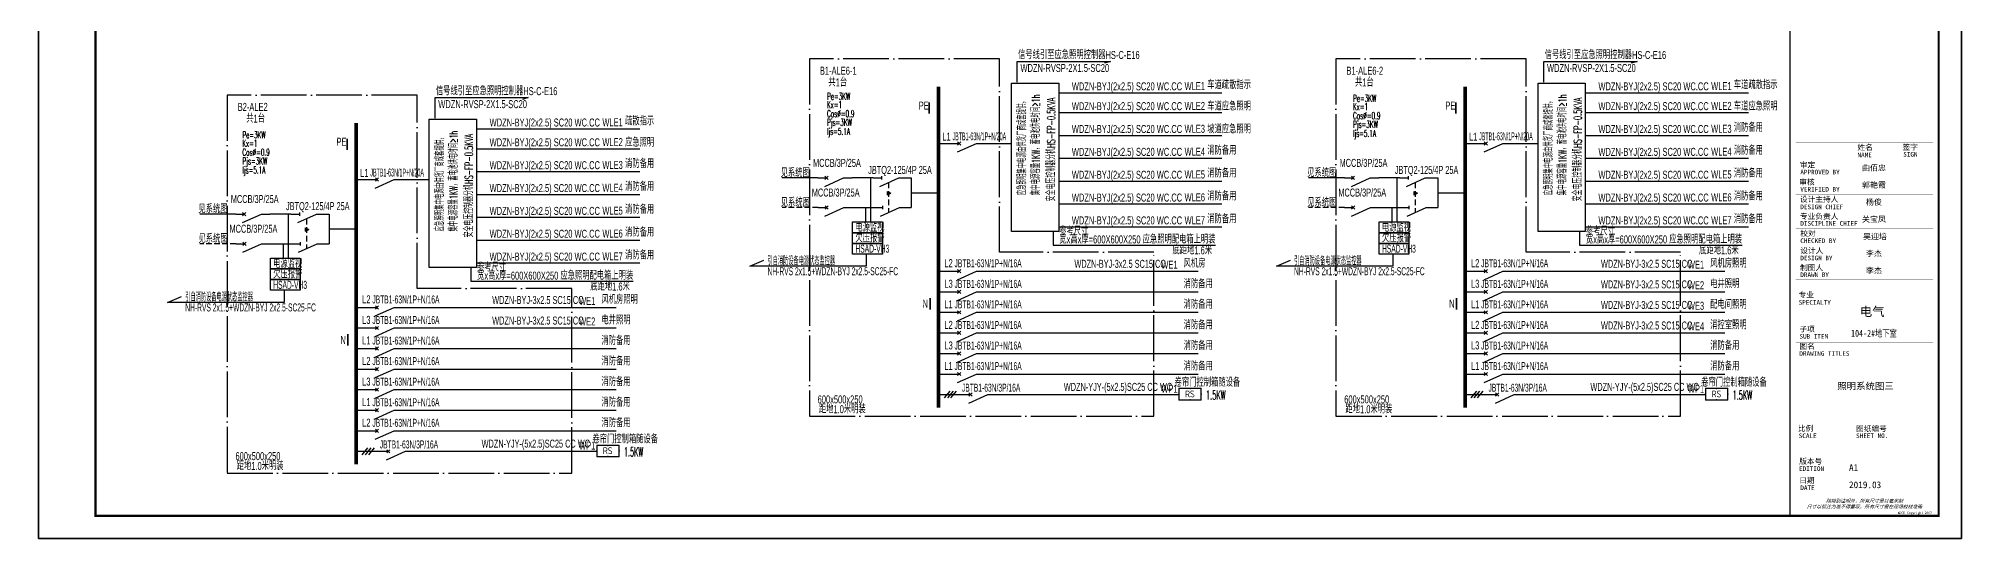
# Model space of a CAD drawing. Extents: x 776418 to 2076422, y -1170708 to 498544.
# Drawn here: x 1159593 to 1243693, y -759105 to -737211 of the extents above; entities that cross this region are included whole.
import ezdxf
from ezdxf.enums import TextEntityAlignment as Align

# ---------------------------------------------------------------- set-up
doc = ezdxf.new("R2010")
doc.units = 0
doc.header["$LTSCALE"] = 1000
doc.header["$MEASUREMENT"] = 0
for name, pattern in [('CONTINOUS', [0]), ('DASH', [0.35, 0.25, -0.1]), ('DOTE', [2.42, 2, -0.2, 0.02, -0.2]), ('HIDDEN', [0.375, 0.25, -0.125])]:
    doc.linetypes.add(name, pattern=pattern)
doc.layers.get('0').update_dxf_attribs({"linetype": 'CONTINUOUS'})
for name, color, linetype in [('D-TEXT', 7, 'CONTINUOUS'), ('DIM-动力', 3, 'CONTINUOUS'), ('DQ', 255, 'CONTINOUS'), ('EL-1', 4, 'DASH'), ('EL-TEXT', 3, 'CONTINUOUS'), ('EQUIP-消防', 80, 'CONTINUOUS'), ('PUB_TEXT', 255, 'CONTINUOUS'), ('SHEET_LINE', 6, 'CONTINUOUS'), ('SHEET_TEXT', 7, 'CONTINUOUS'), ('SIG_TEXT', 7, 'CONTINUOUS'), ('TEL_SYMB', 3, 'CONTINUOUS'), ('TEL_TEXT', 3, 'CONTINUOUS'), ('TEL_TITLE', 7, 'CONTINUOUS'), ('WIRE', 4, 'CONTINUOUS'), ('WIRE-动力', 2, 'CONTINUOUS'), ('WIRE-照明', 1, 'CONTINUOUS'), ('WIRE-通讯', 4, 'CONTINUOUS'), ('XT', 6, 'CONTINUOUS'), ('字', 7, 'CONTINUOUS')]:
    doc.layers.add(name, color=color, linetype=linetype)
doc.styles.add('_COMPLEX', font='ROS', dxfattribs={"width": 0.6, "bigfont": 'JD'})
doc.styles.add('_HZTXT', font='txt.shx', dxfattribs={"width": 0.8, "bigfont": 'HZTXT.shx'})
doc.styles.add('_JD', font='ros.shx', dxfattribs={"width": 0.8, "bigfont": 'JD.shx'})
doc.styles.add('_TEL_DIM', font='SIMPLEX', dxfattribs={"width": 0.7, "height": 3.5, "bigfont": 'HZTXT'})
doc.styles.add('B', font='ros.shx', dxfattribs={"width": 0.8, "bigfont": 'jd.shx'})
doc.styles.add('DIM_FONT', font='SIMPLEX', dxfattribs={"width": 0.7, "bigfont": 'GBCBIG'})
doc.styles.get("Standard").update_dxf_attribs({"font": 'gbenor.shx', "bigfont": 'gbcbig.shx'})
doc.styles.add('华文细黑', font='STXIHEI.TTF')

# ---------------------------------------------------------------- blocks, each defined once
blk = doc.blocks.new('A$C00115E70')
at = {"layer": 'WIRE-通讯', "ltscale": 0.001}
blk.add_lwpolyline([(-84100, 59400), (0, 59400), (0, 0), (-84100, 0)], close=True, dxfattribs=at)
blk = doc.blocks.new('WDCE Copyright200X')
at = {"const_width": 0.016}
blk.add_lwpolyline([(-10.6, 1.26, 1), (-11.4, 1.26, 1)], format="xyb", close=True, dxfattribs=at)
at = {"style": '华文细黑'}
for s, p in [('WDCE ', (-11.46, 0.5)), ('     Copyright ', (-3.51, 0.5))]:
    blk.add_text(s, height=1, dxfattribs=at).set_placement(p, align=Align.BOTTOM_RIGHT)
blk.add_text('c', height=0.6, dxfattribs=at).set_placement((-11.04, 1.35), align=Align.MIDDLE_CENTER)
blk.add_attdef('200X', text='', height=1, dxfattribs=at).set_placement((-0.45, 0.5), align=Align.BOTTOM_RIGHT)
blk = doc.blocks.new('A$C51FB5BAD')
at = {"layer": 'SHEET_LINE', "const_width": 50}
blk.add_lwpolyline([(-6500, -57400), (0, -57400), (0, -6150), (-6500, -6150)], close=True, dxfattribs=at)
at = {"layer": 'SHEET_LINE', "const_width": 5}
for points in [[(-6250, -47074), (-250, -47074), (-250, -41074), (-6250, -41074), (-6250, -47074)], [(-3750, -41074), (-3750, -47074)], [(-2000, -41074), (-2000, -47074)], [(-6250, -41824), (-250, -41824)], [(-6250, -42574), (-250, -42574)], [(-6250, -43324), (-250, -43324)], [(-6250, -44074), (-250, -44074)], [(-6250, -44824), (-250, -44824)], [(-6250, -45574), (-250, -45574)], [(-6250, -46324), (-250, -46324)], [(-6250, -47550), (-250, -47550), (-250, -56400), (-6250, -56400), (-6250, -47550)], [(-6250, -49050), (-250, -49050)], [(-6250, -49800), (-250, -49800)], [(-6250, -53400), (-250, -53400)], [(-3750, -53400), (-3750, -54800)], [(-6250, -54800), (-250, -54800)], [(-6250, -55600), (-250, -55600)]]:
    blk.add_lwpolyline(points, dxfattribs=at)
at = {"layer": 'SHEET_TEXT', "xscale": 100, "yscale": 100, "zscale": 100}
blk.add_blockref('WDCE Copyright200X', (-250, -57400), dxfattribs=at).add_auto_attribs({'200X': '2007'})
at = {"layer": 'SHEET_TEXT', "style": '华文细黑'}
for s, height, p in [('姓名', 240, (-3550, -41153)), ('签字', 240, (-1581, -41143)), ('审定', 240, (-6073, -41919)), ('NAME', 200, (-3550, -41504)), ('SIGN', 200, (-1550, -41480)), ('审核', 240, (-6095, -42671)), ('APPROVED BY', 200, (-6050, -42256)), ('设计主持人', 240, (-6068, -43424)), ('VERIFIED BY', 200, (-6050, -43009)), ('专业负责人', 240, (-6067, -44174)), ('DESIGN CHIEF', 200, (-6050, -43781)), ('DISCIPLINE CHIEF', 200, (-6050, -44502)), ('校对', 240, (-6050, -44924)), ('CHECKED BY', 200, (-6050, -45263)), ('设计人', 240, (-6050, -45674)), ('DESIGN BY', 200, (-6050, -46017)), ('制图人', 240, (-6061, -46424)), ('DRAWN BY', 200, (-6050, -46750)), ('专业', 240, (-6123, -47607)), ('SPECIALTY', 200, (-6123, -47962)), ('SUB ITEM', 200, (-6088, -49450)), ('子项', 240, (-6088, -49108)), ('DRAWING TITLES', 200, (-6091, -50200)), ('图名', 240, (-6091, -49859)), ('比例', 240, (-6156, -53458)), ('SCALE', 200, (-6119, -53800)), ('SHEET NO.', 200, (-3610, -53800)), ('图纸编号', 240, (-3610, -53468)), ('版本号', 240, (-6100, -54897)), ('EDITION', 200, (-6106, -55239)), ('日期', 240, (-6100, -55732)), ('DATE', 200, (-6050, -56074))]:
    blk.add_text(s, height=height, dxfattribs=at).set_placement(p, align=Align.TOP_LEFT)
at = {"layer": 'SHEET_TEXT', "style": '华文细黑', "oblique": 20}
for s, p in [('尺寸以标注为准不得量取，所有尺寸需在现场校核准确', (-3250, -57000)), ('除特别注明外，所有尺寸是以毫米制', (-3250, -56750))]:
    blk.add_text(s, height=150, dxfattribs=at).set_placement(p, align=Align.MIDDLE_CENTER)
at = {"layer": '字', "style": '华文细黑'}
for s, p in [('A1', (-3921, -55441)), ('2019.03', (-3921, -56193))]:
    blk.add_text(s, height=296.2, dxfattribs=at).set_placement(p)
at = {"layer": '字', "insert": (-2908, -48482), "char_height": 400, "width": 78154.16, "attachment_point": 5, "style": '华文细黑'}
blk.add_mtext('电气', dxfattribs=at)
blk = doc.blocks.new('M_M7')
for p, q in [((-0.25, -0.2), (0, -0.75)), ((-0.047, -0.297), (0.047, -0.203)), ((-0.047, -0.203), (0.047, -0.297))]:
    blk.add_line(p, q)
for points in [[(0, 0), (0, -0.25)], [(0, -0.75), (0, -1)]]:
    blk.add_lwpolyline(points)
at = {"width": 0.8, "flags": 9}
blk.add_attdef('S', (0.25, -0.5), '', height=0.2, dxfattribs=at)
blk = doc.blocks.new('M_M8')
for p, q in [((-0.25, -0.2), (0, -0.75)), ((0.05, -0.25), (-0.05, -0.25))]:
    blk.add_line(p, q)
for points in [[(0, 0), (0, -0.25)], [(0, -0.75), (0, -1)]]:
    blk.add_lwpolyline(points)
at = {"style": 'DIM_FONT', "width": 0.8, "flags": 9}
blk.add_attdef('S', (0.25, -0.5), '', height=0.2, dxfattribs=at)
blk = doc.blocks.new('$equip$00002770')
for p, q in [((-0.65, 0.65), (-0.65, 0)), ((0.65, 0.65), (-0.65, 0.65)), ((-0.65, 0), (0.65, 0)), ((0.65, 0), (0.65, 0.65))]:
    blk.add_line(p, q)
at = {"const_width": 0.06}
blk.add_lwpolyline([(-0.65, 0.65), (-0.65, 0), (0.65, 0), (0.65, 0.65), (-0.65, 0.65), (-0.65, 0)], dxfattribs=at)
for p in [(-0.65, 0.33), (0, 0.65), (0, 0), (0.65, 0.33)]:
    blk.add_point(p)
at = {"color": 7}
blk.add_attdef('$TEXT$', text='', height=0.4, dxfattribs=at).set_placement((-0.01, 0.34), align=Align.MIDDLE_CENTER)
at = {"color": 7, "flags": 1}
for tag, height, p in [('A', 0.00002, (0, 0)), ('B', 0.4, (0.9, 0.25))]:
    blk.add_attdef(tag, text='', height=height, dxfattribs=at).set_placement(p, align=Align.MIDDLE_CENTER)

msp = doc.modelspace()

# ---------------------------------------------------------------- linework, layer by layer
at = {"color": 0, "linetype": 'DOTE'}
for p, q in [((1201623, -738110), (1193309, -738110)), ((1193309, -738110), (1193309, -753752)), ((1201623, -746573), (1201623, -738110)), ((1224651, -738110), (1216337, -738110)), ((1216337, -738110), (1216337, -753752)), ((1224651, -746573), (1224651, -738110)), ((1176161, -739694), (1167847, -739694)), ((1167847, -739694), (1167847, -756235)), ((1176161, -748157), (1176161, -739694)), ((1208373, -746573), (1201623, -746573)), ((1208373, -753752), (1208373, -746573)), ((1231401, -746573), (1224651, -746573)), ((1231401, -753752), (1231401, -746573)), ((1182912, -748157), (1176161, -748157)), ((1182912, -756235), (1182912, -748157)), ((1193309, -753752), (1208373, -753752)), ((1216337, -753752), (1231401, -753752)), ((1167847, -756235), (1182912, -756235))]:
    msp.add_line(p, q, dxfattribs=at)
at = {"color": 1, "linetype": 'Continuous', "const_width": 72.9}
for points in [[(1198550, -740009), (1198550, -740506)], [(1221578, -740009), (1221578, -740506)], [(1173088, -741592), (1173088, -742089)], [(1198585, -748569), (1198585, -749079)], [(1221613, -748569), (1221613, -749079)], [(1173124, -750153), (1173124, -750663)]]:
    msp.add_lwpolyline(points, dxfattribs=at)
at = {"layer": 'DIM-动力', "ltscale": 0.001}
msp.add_lwpolyline([(1159593, -759105), (1243693, -759105), (1243693, -699705), (1159593, -699705)], close=True, dxfattribs=at)
at = {"layer": 'EL-1'}
for p, q in [((1193687, -744615), (1192113, -744615)), ((1216715, -744615), (1215141, -744615)), ((1168226, -746198), (1166652, -746198))]:
    msp.add_line(p, q, dxfattribs=at)
at = {"layer": 'PUB_TEXT'}
for p, q in [((1203963, -745660), (1203963, -746260)), ((1226991, -745660), (1226991, -746260)), ((1203963, -746260), (1211066, -746260)), ((1226991, -746260), (1234094, -746260)), ((1178502, -747243), (1178502, -747843)), ((1178502, -747843), (1185605, -747843))]:
    msp.add_line(p, q, dxfattribs=at)
at = {"layer": 'TEL_SYMB'}
for points in [[(1204213, -739167), (1204213, -745660), (1202146, -745660), (1202146, -739167)], [(1227241, -739167), (1227241, -745660), (1225174, -745660), (1225174, -739167)], [(1178752, -740751), (1178752, -747243), (1176685, -747243), (1176685, -740751)]]:
    msp.add_lwpolyline(points, close=True, dxfattribs=at)
at = {"layer": 'TEL_TITLE'}
msp.add_lwpolyline([(1159593, -759105), (1243693, -759105), (1243693, -699705), (1159593, -699705)], close=True, dxfattribs=at)
at = {"layer": 'TEL_TITLE', "const_width": 100}
msp.add_lwpolyline([(1162093, -758105), (1242693, -758105), (1242693, -700705), (1162093, -700705)], close=True, dxfattribs=at)
at = {"layer": 'WIRE', "color": 6}
for p, q in [((1190701, -747186), (1191317, -746919)), ((1195793, -747186), (1190701, -747186)), ((1213729, -747186), (1214345, -746919)), ((1218821, -747186), (1213729, -747186)), ((1165240, -748770), (1165856, -748503)), ((1170332, -748770), (1165240, -748770))]:
    msp.add_line(p, q, dxfattribs=at)
at = {"layer": 'WIRE-动力'}
for p, q in [((1199449, -752655), (1199201, -752948)), ((1199589, -752655), (1199341, -752948)), ((1199729, -752655), (1199481, -752948)), ((1222477, -752655), (1222229, -752948)), ((1222617, -752655), (1222369, -752948)), ((1222757, -752655), (1222509, -752948)), ((1173988, -755138), (1173740, -755432)), ((1174128, -755138), (1173880, -755432)), ((1174268, -755138), (1174020, -755432))]:
    msp.add_line(p, q, dxfattribs=at)
at = {"layer": 'WIRE-照明'}
for p, q in [((1202396, -739124), (1202396, -738215)), ((1206475, -738215), (1206220, -738301)), ((1225424, -739124), (1225424, -738215)), ((1229503, -738215), (1229248, -738301)), ((1176935, -740708), (1176935, -739799)), ((1181014, -739799), (1180759, -739885)), ((1204213, -739588), (1211348, -739588)), ((1227241, -739588), (1234376, -739588)), ((1204213, -740456), (1211348, -740456)), ((1227241, -740456), (1234376, -740456)), ((1178752, -741171), (1185887, -741171)), ((1204213, -741456), (1211348, -741456)), ((1227241, -741456), (1234376, -741456)), ((1178752, -742039), (1185887, -742039)), ((1198952, -741807), (1199484, -741807)), ((1200659, -741807), (1202146, -741807)), ((1204213, -742456), (1211348, -742456)), ((1221980, -741807), (1222512, -741807)), ((1223687, -741807), (1225174, -741807)), ((1227241, -742456), (1234376, -742456)), ((1173491, -743391), (1174023, -743391)), ((1175198, -743391), (1176685, -743391)), ((1178752, -743040), (1185887, -743040)), ((1197404, -743315), (1197764, -743315)), ((1197764, -743315), (1197764, -744615)), ((1220432, -743315), (1220792, -743315)), ((1220792, -743315), (1220792, -744615)), ((1178752, -744040), (1185887, -744040)), ((1196712, -743912), (1196712, -744059)), ((1196712, -743912), (1196871, -743985)), ((1196712, -744059), (1196871, -743985)), ((1197764, -743965), (1198952, -743965)), ((1204213, -743457), (1211348, -743457)), ((1219740, -743912), (1219740, -744059)), ((1219740, -743912), (1219899, -743985)), ((1219740, -744059), (1219899, -743985)), ((1220792, -743965), (1221980, -743965)), ((1227241, -743457), (1234376, -743457)), ((1171942, -744899), (1172303, -744899)), ((1172303, -744899), (1172303, -746198)), ((1178752, -745041), (1185887, -745041)), ((1197400, -744615), (1197764, -744615)), ((1204213, -744457), (1211348, -744457)), ((1220428, -744615), (1220792, -744615)), ((1227241, -744457), (1234376, -744457)), ((1171250, -745496), (1171250, -745643)), ((1171250, -745496), (1171410, -745569)), ((1171250, -745643), (1171410, -745569)), ((1172303, -745549), (1173491, -745549)), ((1204213, -745457), (1211348, -745457)), ((1227241, -745457), (1234376, -745457)), ((1171939, -746198), (1172303, -746198)), ((1178752, -746041), (1185887, -746041)), ((1178752, -747041), (1185887, -747041)), ((1198952, -747401), (1199484, -747401)), ((1200659, -747401), (1210315, -747401)), ((1221980, -747401), (1222512, -747401)), ((1223687, -747401), (1233343, -747401)), ((1198952, -748301), (1199484, -748301)), ((1200659, -748301), (1210315, -748301)), ((1221980, -748301), (1222512, -748301)), ((1223687, -748301), (1233343, -748301)), ((1173491, -748985), (1174023, -748985)), ((1175198, -748985), (1184854, -748985)), ((1198952, -749201), (1199484, -749201)), ((1200659, -749201), (1210315, -749201)), ((1221980, -749201), (1222512, -749201)), ((1223687, -749201), (1233343, -749201)), ((1173491, -749885), (1174023, -749885)), ((1175198, -749885), (1184854, -749885)), ((1198952, -750101), (1199484, -750101)), ((1200659, -750101), (1210315, -750101)), ((1221980, -750101), (1222512, -750101)), ((1223687, -750101), (1233343, -750101)), ((1173491, -750785), (1174023, -750785)), ((1175198, -750785), (1184854, -750785)), ((1198952, -751001), (1199484, -751001)), ((1200659, -751001), (1210315, -751001)), ((1221980, -751001), (1222512, -751001)), ((1223687, -751001), (1233343, -751001)), ((1173491, -751685), (1174023, -751685)), ((1175198, -751685), (1184854, -751685)), ((1173491, -752585), (1174023, -752585)), ((1175198, -752585), (1184854, -752585)), ((1198952, -751901), (1199484, -751901)), ((1200659, -751901), (1210315, -751901)), ((1221980, -751901), (1222512, -751901)), ((1223687, -751901), (1233343, -751901)), ((1173491, -753485), (1174023, -753485)), ((1175198, -753485), (1184854, -753485)), ((1198952, -752801), (1199484, -752801)), ((1198952, -752801), (1200356, -752801)), ((1201293, -752801), (1209467, -752801)), ((1221980, -752801), (1222512, -752801)), ((1221980, -752801), (1223384, -752801)), ((1224321, -752801), (1232496, -752801)), ((1173491, -754385), (1174023, -754385)), ((1175198, -754385), (1184854, -754385)), ((1173491, -755285), (1174023, -755285)), ((1173491, -755285), (1174895, -755285)), ((1175832, -755285), (1184006, -755285))]:
    msp.add_line(p, q, dxfattribs=at)
at = {"layer": 'WIRE-照明', "linetype": 'Continuous'}
for p, q in [((1193680, -743315), (1192108, -743315)), ((1196091, -743315), (1195180, -743315)), ((1216708, -743315), (1215136, -743315)), ((1219119, -743315), (1218208, -743315)), ((1168219, -744899), (1166647, -744899)), ((1170630, -744899), (1169719, -744899)), ((1195187, -744615), (1196123, -744615)), ((1218215, -744615), (1219151, -744615)), ((1169726, -746198), (1170662, -746198))]:
    msp.add_line(p, q, dxfattribs=at)
at = {"layer": 'WIRE-照明', "linetype": 'HIDDEN'}
for p, q in [((1196773, -743517), (1196773, -744830)), ((1219801, -743517), (1219801, -744830)), ((1171312, -745100), (1171312, -746414))]:
    msp.add_line(p, q, dxfattribs=at)
at = {"layer": 'WIRE-照明'}
for points in [[(1202396, -738215), (1206475, -738215)], [(1225424, -738215), (1229503, -738215)], [(1176935, -739799), (1181014, -739799)]]:
    msp.add_lwpolyline(points, dxfattribs=at)
at = {"layer": 'WIRE-照明', "const_width": 160}
for points in [[(1198952, -739325), (1198952, -753367)], [(1221980, -739325), (1221980, -753367)], [(1173491, -740909), (1173491, -755850)]]:
    msp.add_lwpolyline(points, dxfattribs=at)
at = {"layer": 'XT'}
for p, q in [((1195973, -743315), (1195973, -745246)), ((1219002, -743315), (1219002, -745246)), ((1170512, -744899), (1170512, -746830)), ((1195770, -745246), (1195770, -744615)), ((1218798, -745246), (1218798, -744615)), ((1170309, -746830), (1170309, -746198)), ((1195793, -746650), (1195793, -747186)), ((1218821, -746650), (1218821, -747186)), ((1170332, -748233), (1170332, -748770))]:
    msp.add_line(p, q, dxfattribs=at)
for points in [[(1195198, -745246), (1196498, -745246), (1196498, -745714), (1195198, -745714)], [(1195198, -745714), (1196498, -745714), (1196498, -746182), (1195198, -746182)], [(1218226, -745246), (1219526, -745246), (1219526, -745714), (1218226, -745714)], [(1218226, -745714), (1219526, -745714), (1219526, -746182), (1218226, -746182)], [(1195198, -746182), (1196498, -746182), (1196498, -746650), (1195198, -746650)], [(1218226, -746182), (1219526, -746182), (1219526, -746650), (1218226, -746650)], [(1169737, -746830), (1171036, -746830), (1171036, -747298), (1169737, -747298)], [(1169737, -747298), (1171036, -747298), (1171036, -747766), (1169737, -747766)], [(1169737, -747766), (1171036, -747766), (1171036, -748233), (1169737, -748233)]]:
    msp.add_lwpolyline(points, close=True, dxfattribs=at)

# ---------------------------------------------------------------- block references
msp.add_blockref('A$C51FB5BAD', (1242693, -700705))
at = {"layer": 'DQ', "xscale": 1500, "yscale": 1500, "zscale": 1500, "rotation": 90}
for name, p in [('M_M7', (1199484, -741807)), ('M_M7', (1222512, -741807)), ('M_M7', (1174023, -743391)), ('M_M7', (1193680, -743315)), ('M_M8', (1196091, -743315)), ('M_M7', (1216708, -743315)), ('M_M8', (1219119, -743315)), ('M_M7', (1168219, -744899)), ('M_M8', (1170630, -744899)), ('M_M7', (1193687, -744615)), ('M_M8', (1196123, -744615)), ('M_M7', (1216715, -744615)), ('M_M8', (1219151, -744615)), ('M_M7', (1168226, -746198)), ('M_M8', (1170662, -746198)), ('M_M7', (1199484, -747401)), ('M_M7', (1222512, -747401)), ('M_M7', (1199484, -748301)), ('M_M7', (1222512, -748301)), ('M_M7', (1174023, -748985)), ('M_M7', (1199484, -749201)), ('M_M7', (1222512, -749201)), ('M_M7', (1174023, -749885)), ('M_M7', (1199484, -750101)), ('M_M7', (1222512, -750101)), ('M_M7', (1174023, -750785)), ('M_M7', (1199484, -751001)), ('M_M7', (1222512, -751001)), ('M_M7', (1174023, -751685)), ('M_M7', (1199484, -751901)), ('M_M7', (1222512, -751901)), ('M_M7', (1174023, -752585)), ('M_M7', (1174023, -753485)), ('M_M7', (1199981, -752801)), ('M_M7', (1223009, -752801)), ('M_M7', (1174023, -754385)), ('M_M7', (1174520, -755285))]:
    msp.add_blockref(name, p, dxfattribs=at)
at = {"layer": 'EQUIP-消防', "xscale": 750, "yscale": 750, "zscale": 750}
for p in [(1209955, -753029), (1232983, -753029), (1184494, -755513)]:
    msp.add_blockref('$equip$00002770', p, dxfattribs=at).add_auto_attribs({'$TEXT$': 'RS'})
at = {"layer": 'WIRE-通讯', "ltscale": 0.001}
msp.add_blockref('A$C00115E70', (1243693, -759105), dxfattribs=at)

# ---------------------------------------------------------------- texts
at = {"layer": 'D-TEXT', "style": '_HZTXT', "width": 0.45}
for p in [(1210653, -753024), (1233681, -753024), (1185192, -755508)]:
    msp.add_text('1.5KW', height=400, dxfattribs=at).set_placement(p)
at = {"layer": 'EL-TEXT', "style": '华文细黑'}
msp.add_text('照明系统图三', height=294, dxfattribs=at).set_placement((1238260, -752576))
at = {"layer": 'PUB_TEXT', "style": '_HZTXT'}
for s, width, p in [('集中电源容量1KW，蓄电池供电时间≥1h', 0.5, (1203386, -744076)), ('安全电压控制器分机HS-FP-0.5KVA ', 0.55, (1204054, -744343)), ('集中电源容量1KW，蓄电池供电时间≥1h', 0.5, (1226414, -744076)), ('安全电压控制器分机HS-FP-0.5KVA ', 0.55, (1227082, -744343)), ('应急照明集中电源由供货厂商成套提供，', 0.5, (1202786, -744076)), ('应急照明集中电源由供货厂商成套提供，', 0.5, (1225814, -744076)), ('集中电源容量1KW，蓄电池供电时间≥1h', 0.5, (1177925, -745660)), ('安全电压控制器分机HS-FP-0.5KVA ', 0.55, (1178593, -745927)), ('应急照明集中电源由供货厂商成套提供，', 0.5, (1177325, -745660))]:
    msp.add_text(s, height=350, rotation=90, dxfattribs=dict(at, width=width)).set_placement(p)
at = {"layer": 'SHEET_TEXT', "style": '华文细黑'}
msp.add_text('吴迎培', height=250, dxfattribs=at).set_placement((1239385, -745758), align=Align.TOP_LEFT)
for tag, p in [('曲佰忠', (1239862, -742750)), ('郭艳霞', (1239862, -743500)), ('杨俊', (1239862, -744250)), ('关宝凤', (1239862, -745000)), ('李杰', (1239862, -746500)), ('李杰', (1239862, -747250))]:
    msp.add_attdef(tag, text='', height=250, dxfattribs=at).set_placement(p, align=Align.TOP_CENTER)
at = {"layer": 'SIG_TEXT', "style": '_TEL_DIM', "width": 0.5}
for s, p in [('Pe=3KW', (1194076, -739894)), ('Kx=1', (1194076, -740262)), ('Pe=3KW', (1217080, -739980)), ('Kx=1', (1217080, -740348)), ('Cos%%C=0.9', (1194076, -740653)), ('Pjs=3KW', (1194076, -741036)), ('Cos%%C=0.9', (1217080, -740739)), ('Pjs=3KW', (1217080, -741122)), ('Pe=3KW', (1168509, -741583)), ('Kx=1', (1168509, -741951)), ('Ijs=5.1A', (1194076, -741434)), ('Ijs=5.1A', (1217080, -741520)), ('Cos%%C=0.9', (1168509, -742342)), ('Pjs=3KW', (1168509, -742725)), ('Ijs=5.1A', (1168509, -743123))]:
    msp.add_text(s, height=300, dxfattribs=at).set_placement(p)
at = {"layer": 'TEL_TEXT', "ltscale": 2}
for s, style, width, p in [('信号线引至应急照明控制器HS-C-E16 ', '_COMPLEX', 0.7, (1202434, -738110)), ('WDZN-RVSP-2X1.5-SC20', '_COMPLEX', 0.7, (1202539, -738679)), ('信号线引至应急照明控制器HS-C-E16 ', '_COMPLEX', 0.7, (1225462, -738110)), ('WDZN-RVSP-2X1.5-SC20', '_COMPLEX', 0.7, (1225567, -738679)), ('B1-ALE6-1', '_COMPLEX', 0.7, (1193768, -738799)), ('WDZN-BYJ(2x2.5) SC20 WC.CC', '_COMPLEX', 0.7, (1204785, -739483)), ('WLE1', '_COMPLEX', 0.7, (1209716, -739472)), ('车道疏散指示', '_COMPLEX', 0.7, (1210708, -739424)), ('B1-ALE6-2', '_COMPLEX', 0.7, (1216796, -738799)), ('WDZN-BYJ(2x2.5) SC20 WC.CC', '_COMPLEX', 0.7, (1227813, -739483)), ('WLE1', '_COMPLEX', 0.7, (1232744, -739472)), ('车道疏散指示', '_COMPLEX', 0.7, (1233736, -739424)), ('B2-ALE2', '_COMPLEX', 0.7, (1168307, -740383)), ('信号线引至应急照明控制器HS-C-E16 ', '_COMPLEX', 0.7, (1176972, -739694)), ('WDZN-RVSP-2X1.5-SC20', '_COMPLEX', 0.7, (1177078, -740263)), ('WDZN-BYJ(2x2.5) SC20 WC.CC', '_COMPLEX', 0.7, (1204785, -740351)), ('WLE2', '_COMPLEX', 0.7, (1209716, -740340)), ('车道应急照明', '_COMPLEX', 0.7, (1210708, -740360)), ('WDZN-BYJ(2x2.5) SC20 WC.CC', '_COMPLEX', 0.7, (1227813, -740351)), ('WLE2', '_COMPLEX', 0.7, (1232744, -740340)), ('车道应急照明', '_COMPLEX', 0.7, (1233736, -740360)), ('WDZN-BYJ(2x2.5) SC20 WC.CC', '_COMPLEX', 0.7, (1179324, -741066)), ('WLE1', '_COMPLEX', 0.7, (1184254, -741056)), ('疏散指示', '_COMPLEX', 0.7, (1185246, -741008)), ('消防备用', '_COMPLEX', 0.7, (1233736, -741293)), ('WDZN-BYJ(2x2.5) SC20 WC.CC', '_COMPLEX', 0.7, (1179324, -741934)), ('WLE2', '_COMPLEX', 0.7, (1184254, -741924)), ('应急照明', '_COMPLEX', 0.7, (1185246, -741944)), ('L1', '_COMPLEX', 0.7, (1199122, -741687)), ('JBTB1-63N/1P+N/20A', '_COMPLEX', 0.4, (1199566, -741671)), ('WDZN-BYJ(2x2.5) SC20 WC.CC', '_COMPLEX', 0.7, (1204785, -741351)), ('WLE3', '_COMPLEX', 0.7, (1209716, -741341)), ('坡道应急照明', '_COMPLEX', 0.7, (1210708, -741360)), ('L1', '_COMPLEX', 0.7, (1222150, -741687)), ('JBTB1-63N/1P+N/20A', '_COMPLEX', 0.4, (1222594, -741671)), ('WDZN-BYJ(2x2.5) SC20 WC.CC', '_COMPLEX', 0.7, (1227813, -741351)), ('WLE3', '_COMPLEX', 0.7, (1232744, -741341)), ('WDZN-BYJ(2x2.5) SC20 WC.CC', '_COMPLEX', 0.7, (1179324, -742935)), ('WLE3', '_COMPLEX', 0.7, (1184254, -742924)), ('消防备用', '_COMPLEX', 0.7, (1185246, -742876)), ('MCCB/3P/25A', '_JD', 0.55, (1193466, -742833)), ('WDZN-BYJ(2x2.5) SC20 WC.CC', '_COMPLEX', 0.7, (1204785, -742351)), ('WLE4', '_COMPLEX', 0.7, (1209716, -742341)), ('消防备用', '_COMPLEX', 0.7, (1210708, -742293)), ('MCCB/3P/25A', '_JD', 0.55, (1216494, -742833)), ('WDZN-BYJ(2x2.5) SC20 WC.CC', '_COMPLEX', 0.7, (1227813, -742351)), ('WLE4', '_COMPLEX', 0.7, (1232744, -742341)), ('消防备用', '_COMPLEX', 0.7, (1233736, -742293)), ('L1', '_COMPLEX', 0.7, (1173661, -743270)), ('JBTB1-63N/1P+N/20A', '_COMPLEX', 0.4, (1174105, -743255)), ('WDZN-BYJ(2x2.5) SC20 WC.CC', '_COMPLEX', 0.7, (1204785, -743352)), ('WLE5', '_COMPLEX', 0.7, (1209716, -743341)), ('消防备用', '_COMPLEX', 0.7, (1210708, -743293)), ('WDZN-BYJ(2x2.5) SC20 WC.CC', '_COMPLEX', 0.7, (1227813, -743352)), ('WLE5', '_COMPLEX', 0.7, (1232744, -743341)), ('消防备用', '_COMPLEX', 0.7, (1233736, -743293)), ('MCCB/3P/25A', '_JD', 0.55, (1168005, -744417)), ('WDZN-BYJ(2x2.5) SC20 WC.CC', '_COMPLEX', 0.7, (1179324, -743935)), ('WLE4', '_COMPLEX', 0.7, (1184254, -743925)), ('消防备用', '_COMPLEX', 0.7, (1185246, -743877)), ('MCCB/3P/25A', '_JD', 0.55, (1193412, -744132)), ('WDZN-BYJ(2x2.5) SC20 WC.CC', '_COMPLEX', 0.7, (1204785, -744352)), ('WLE6', '_COMPLEX', 0.7, (1209716, -744342)), ('消防备用', '_COMPLEX', 0.7, (1210708, -744294)), ('MCCB/3P/25A', '_JD', 0.55, (1216440, -744132)), ('WDZN-BYJ(2x2.5) SC20 WC.CC', '_COMPLEX', 0.7, (1227813, -744352)), ('WLE6', '_COMPLEX', 0.7, (1232744, -744342)), ('消防备用', '_COMPLEX', 0.7, (1233736, -744294)), ('WDZN-BYJ(2x2.5) SC20 WC.CC', '_COMPLEX', 0.7, (1179324, -744935)), ('WLE5', '_COMPLEX', 0.7, (1184254, -744925)), ('消防备用', '_COMPLEX', 0.7, (1185246, -744877)), ('WDZN-BYJ(2x2.5) SC20 WC.CC', '_COMPLEX', 0.7, (1204785, -745352)), ('WLE7', '_COMPLEX', 0.7, (1209716, -745342)), ('消防备用', '_COMPLEX', 0.7, (1210708, -745294)), ('WDZN-BYJ(2x2.5) SC20 WC.CC', '_COMPLEX', 0.7, (1227813, -745352)), ('WLE7', '_COMPLEX', 0.7, (1232744, -745342)), ('消防备用', '_COMPLEX', 0.7, (1233736, -745294)), ('MCCB/3P/25A', '_JD', 0.55, (1167950, -745716)), ('WDZN-BYJ(2x2.5) SC20 WC.CC', '_COMPLEX', 0.7, (1179324, -745936)), ('WLE6', '_COMPLEX', 0.7, (1184254, -745926)), ('消防备用', '_COMPLEX', 0.7, (1185246, -745877)), ('欠压报警', '_COMPLEX', 0.7, (1195321, -746126, 37)), ('电源监视', '_COMPLEX', 0.7, (1195317, -745671, 37)), ('参考尺寸', '_COMPLEX', 0.7, (1204232, -745826, 0)), ('宽x高x厚=600X600X250 应急照明配电箱上明装 ', '_COMPLEX', 0.7, (1204239, -746184, 0)), ('欠压报警', '_COMPLEX', 0.7, (1218349, -746126, 37)), ('电源监视', '_COMPLEX', 0.7, (1218345, -745671, 37)), ('参考尺寸', '_COMPLEX', 0.7, (1227260, -745826, 0)), ('宽x高x厚=600X600X250 应急照明配电箱上明装 ', '_COMPLEX', 0.7, (1227267, -746184, 0)), ('WDZN-BYJ(2x2.5) SC20 WC.CC', '_COMPLEX', 0.7, (1179324, -746936)), ('WLE7', '_COMPLEX', 0.7, (1184254, -746926)), ('消防备用', '_COMPLEX', 0.7, (1185246, -746878)), ('引自消防设备电源状态监控器 ', '_COMPLEX', 0.5, (1191474, -747135)), ('HSAD-VH3', '_COMPLEX', 0.5, (1195321, -746588)), ('底距地1.6米', '_COMPLEX', 0.7, (1209188, -746663, 0)), ('引自消防设备电源状态监控器 ', '_COMPLEX', 0.5, (1214502, -747135)), ('HSAD-VH3', '_COMPLEX', 0.5, (1218349, -746588)), ('底距地1.6米', '_COMPLEX', 0.7, (1232216, -746663, 0)), ('欠压报警', '_COMPLEX', 0.7, (1169859, -747710, 37)), ('电源监视', '_COMPLEX', 0.7, (1169856, -747255, 37)), ('参考尺寸', '_COMPLEX', 0.7, (1178771, -747410, 0)), ('宽x高x厚=600X600X250 应急照明配电箱上明装 ', '_COMPLEX', 0.7, (1178777, -747768, 0)), ('NH-RVS 2x1.5+WDZN-BYJ 2x2.5-SC25-FC ', '_COMPLEX', 0.5, (1191474, -747577)), ('L2', '_COMPLEX', 0.7, (1199212, -747224)), ('JBTB1-63N/1P+N/16A', '_COMPLEX', 0.5, (1199656, -747229)), ('WDZN-BYJ-3x2.5 SC15 CC', '_COMPLEX', 0.6, (1204898, -747252)), ('WE1', '_COMPLEX', 0.7, (1208698, -747290)), ('风机房', '_COMPLEX', 0.7, (1209674, -747238)), ('NH-RVS 2x1.5+WDZN-BYJ 2x2.5-SC25-FC ', '_COMPLEX', 0.5, (1214502, -747577)), ('L2', '_COMPLEX', 0.7, (1222240, -747224)), ('JBTB1-63N/1P+N/16A', '_COMPLEX', 0.5, (1222684, -747229)), ('WDZN-BYJ-3x2.5 SC15 CC', '_COMPLEX', 0.6, (1227926, -747252)), ('WE1', '_COMPLEX', 0.7, (1231726, -747290)), ('风机房照明', '_COMPLEX', 0.7, (1232703, -747238)), ('引自消防设备电源状态监控器 ', '_COMPLEX', 0.5, (1166013, -748719)), ('HSAD-VH3', '_COMPLEX', 0.5, (1169860, -748172)), ('L2', '_COMPLEX', 0.7, (1173750, -748807)), ('JBTB1-63N/1P+N/16A', '_COMPLEX', 0.5, (1174195, -748812)), ('WDZN-BYJ-3x2.5 SC15 CC', '_COMPLEX', 0.6, (1179437, -748836)), ('底距地1.6米', '_COMPLEX', 0.7, (1183726, -748246, 0)), ('风机房照明', '_COMPLEX', 0.7, (1184213, -748822)), ('L3', '_COMPLEX', 0.7, (1199212, -748124)), ('JBTB1-63N/1P+N/16A', '_COMPLEX', 0.5, (1199656, -748129)), ('消防备用', '_COMPLEX', 0.7, (1209674, -748138)), ('L3', '_COMPLEX', 0.7, (1222240, -748124)), ('JBTB1-63N/1P+N/16A', '_COMPLEX', 0.5, (1222684, -748129)), ('WDZN-BYJ-3x2.5 SC15 CC', '_COMPLEX', 0.6, (1227926, -748152)), ('电井照明', '_COMPLEX', 0.7, (1232703, -748138)), ('NH-RVS 2x1.5+WDZN-BYJ 2x2.5-SC25-FC ', '_COMPLEX', 0.5, (1166013, -749161)), ('WE1', '_COMPLEX', 0.7, (1183237, -748874)), ('L1', '_COMPLEX', 0.7, (1199212, -749024)), ('JBTB1-63N/1P+N/16A', '_COMPLEX', 0.5, (1199656, -749029)), ('消防备用', '_COMPLEX', 0.7, (1209674, -749038)), ('L1', '_COMPLEX', 0.7, (1222240, -749024)), ('JBTB1-63N/1P+N/16A', '_COMPLEX', 0.5, (1222684, -749029)), ('WDZN-BYJ-3x2.5 SC15 CC', '_COMPLEX', 0.6, (1227926, -749052)), ('配电间照明', '_COMPLEX', 0.7, (1232703, -749038)), ('L3', '_COMPLEX', 0.7, (1173750, -749707)), ('JBTB1-63N/1P+N/16A', '_COMPLEX', 0.5, (1174195, -749712)), ('WDZN-BYJ-3x2.5 SC15 CC', '_COMPLEX', 0.6, (1179437, -749736)), ('电井照明', '_COMPLEX', 0.7, (1184213, -749722)), ('L2', '_COMPLEX', 0.7, (1199212, -749924)), ('JBTB1-63N/1P+N/16A', '_COMPLEX', 0.5, (1199656, -749929)), ('消防备用', '_COMPLEX', 0.7, (1209674, -749938)), ('L2', '_COMPLEX', 0.7, (1222240, -749924)), ('JBTB1-63N/1P+N/16A', '_COMPLEX', 0.5, (1222684, -749929)), ('WDZN-BYJ-3x2.5 SC15 CC', '_COMPLEX', 0.6, (1227926, -749952)), ('消控室照明', '_COMPLEX', 0.7, (1232703, -749938)), ('L1', '_COMPLEX', 0.7, (1173750, -750607)), ('JBTB1-63N/1P+N/16A', '_COMPLEX', 0.5, (1174195, -750612)), ('消防备用', '_COMPLEX', 0.7, (1184213, -750622)), ('L3', '_COMPLEX', 0.7, (1199212, -750824)), ('JBTB1-63N/1P+N/16A', '_COMPLEX', 0.5, (1199656, -750829)), ('消防备用', '_COMPLEX', 0.7, (1209674, -750838)), ('L3', '_COMPLEX', 0.7, (1222240, -750824)), ('JBTB1-63N/1P+N/16A', '_COMPLEX', 0.5, (1222684, -750829)), ('消防备用', '_COMPLEX', 0.7, (1232703, -750838)), ('L2', '_COMPLEX', 0.7, (1173750, -751507)), ('JBTB1-63N/1P+N/16A', '_COMPLEX', 0.5, (1174195, -751512)), ('消防备用', '_COMPLEX', 0.7, (1184213, -751522)), ('L1', '_COMPLEX', 0.7, (1199212, -751724)), ('JBTB1-63N/1P+N/16A', '_COMPLEX', 0.5, (1199656, -751729)), ('消防备用', '_COMPLEX', 0.7, (1209674, -751738)), ('L1', '_COMPLEX', 0.7, (1222240, -751724)), ('JBTB1-63N/1P+N/16A', '_COMPLEX', 0.5, (1222684, -751729)), ('消防备用', '_COMPLEX', 0.7, (1232703, -751738)), ('L3', '_COMPLEX', 0.7, (1173750, -752407)), ('JBTB1-63N/1P+N/16A', '_COMPLEX', 0.5, (1174195, -752412)), ('消防备用', '_COMPLEX', 0.7, (1184213, -752422)), ('JBTB1-63N/3P/16A', '_COMPLEX', 0.5, (1199980, -752675)), ('WDZN-YJY-(5x2.5)SC25 CC WC ', '_COMPLEX', 0.6, (1204435, -752639)), ('WP1', '_COMPLEX', 0.7, (1208698, -752722)), ('卷帘门控制箱随设备', '_COMPLEX', 0.7, (1209281, -752449)), ('JBTB1-63N/3P/16A', '_COMPLEX', 0.5, (1223008, -752675)), ('WDZN-YJY-(5x2.5)SC25 CC WC ', '_COMPLEX', 0.6, (1227463, -752639)), ('WP1', '_COMPLEX', 0.7, (1231726, -752722)), ('卷帘门控制箱随设备', '_COMPLEX', 0.7, (1232309, -752449)), ('L1', '_COMPLEX', 0.7, (1173750, -753307)), ('JBTB1-63N/1P+N/16A', '_COMPLEX', 0.5, (1174195, -753312)), ('消防备用', '_COMPLEX', 0.7, (1184213, -753322)), ('L2', '_COMPLEX', 0.7, (1173750, -754207)), ('JBTB1-63N/1P+N/16A', '_COMPLEX', 0.5, (1174195, -754212)), ('消防备用', '_COMPLEX', 0.7, (1184213, -754222)), ('JBTB1-63N/3P/16A', '_COMPLEX', 0.5, (1174519, -755159)), ('WDZN-YJY-(5x2.5)SC25 CC WC ', '_COMPLEX', 0.6, (1178974, -755123)), ('WP1', '_COMPLEX', 0.7, (1183237, -755206)), ('卷帘门控制箱随设备', '_COMPLEX', 0.7, (1183820, -754933))]:
    msp.add_text(s, height=350, dxfattribs=dict(at, style=style, width=width)).set_placement(p)
at = {"layer": 'TEL_TEXT', "linetype": 'Continuous', "style": 'B', "oblique": 0.7}
for s, width, p in [('共1台', 0.7, (1194138, -739313)), ('共1台', 0.7, (1217166, -739313)), ('共1台', 0.7, (1168677, -740897)), ('见系统图', 0.7, (1192047, -743277)), ('JBTQ2-125/4P 25A', 0.6, (1195879, -743143)), ('见系统图', 0.7, (1215075, -743277)), ('JBTQ2-125/4P 25A', 0.6, (1218907, -743143)), ('见系统图', 0.7, (1192051, -744576)), ('见系统图', 0.7, (1215079, -744576)), ('见系统图', 0.7, (1166585, -744860)), ('JBTQ2-125/4P 25A', 0.6, (1170418, -744727)), ('见系统图', 0.7, (1166590, -746159)), ('600x500x250', 0.7, (1193667, -753187)), ('距地1.0米明装', 0.7, (1193721, -753617)), ('600x500x250', 0.7, (1216695, -753187)), ('距地1.0米明装', 0.7, (1216749, -753617)), ('600x500x250', 0.7, (1168206, -755671)), ('距地1.0米明装', 0.7, (1168260, -756101))]:
    msp.add_text(s, height=350, dxfattribs=dict(at, width=width)).set_placement(p)
at = {"layer": 'TEL_TEXT', "color": 1, "linetype": 'Continuous', "style": 'B', "oblique": 0.7, "width": 0.7}
for s, p in [('PE', (1198087, -740324)), ('PE', (1221115, -740324)), ('PE', (1172626, -741908)), ('N', (1198255, -748998)), ('N', (1221283, -748998)), ('N', (1172794, -750582))]:
    msp.add_text(s, height=350, dxfattribs=at).set_placement(p)
at = {"layer": 'TEL_TEXT', "style": '_COMPLEX', "width": 0.7}
for s, p in [('WE2', (1231726, -748190)), ('WE3', (1231726, -749090)), ('WE2', (1183237, -749774)), ('WE4', (1231726, -749990))]:
    msp.add_text(s, height=350, dxfattribs=at).set_placement(p)
at = {"layer": '字', "style": '华文细黑', "width": 0.75}
msp.add_text('104-2#地下室', height=300, dxfattribs=at).set_placement((1238860, -750269))

doc.saveas('drawing.dxf')
